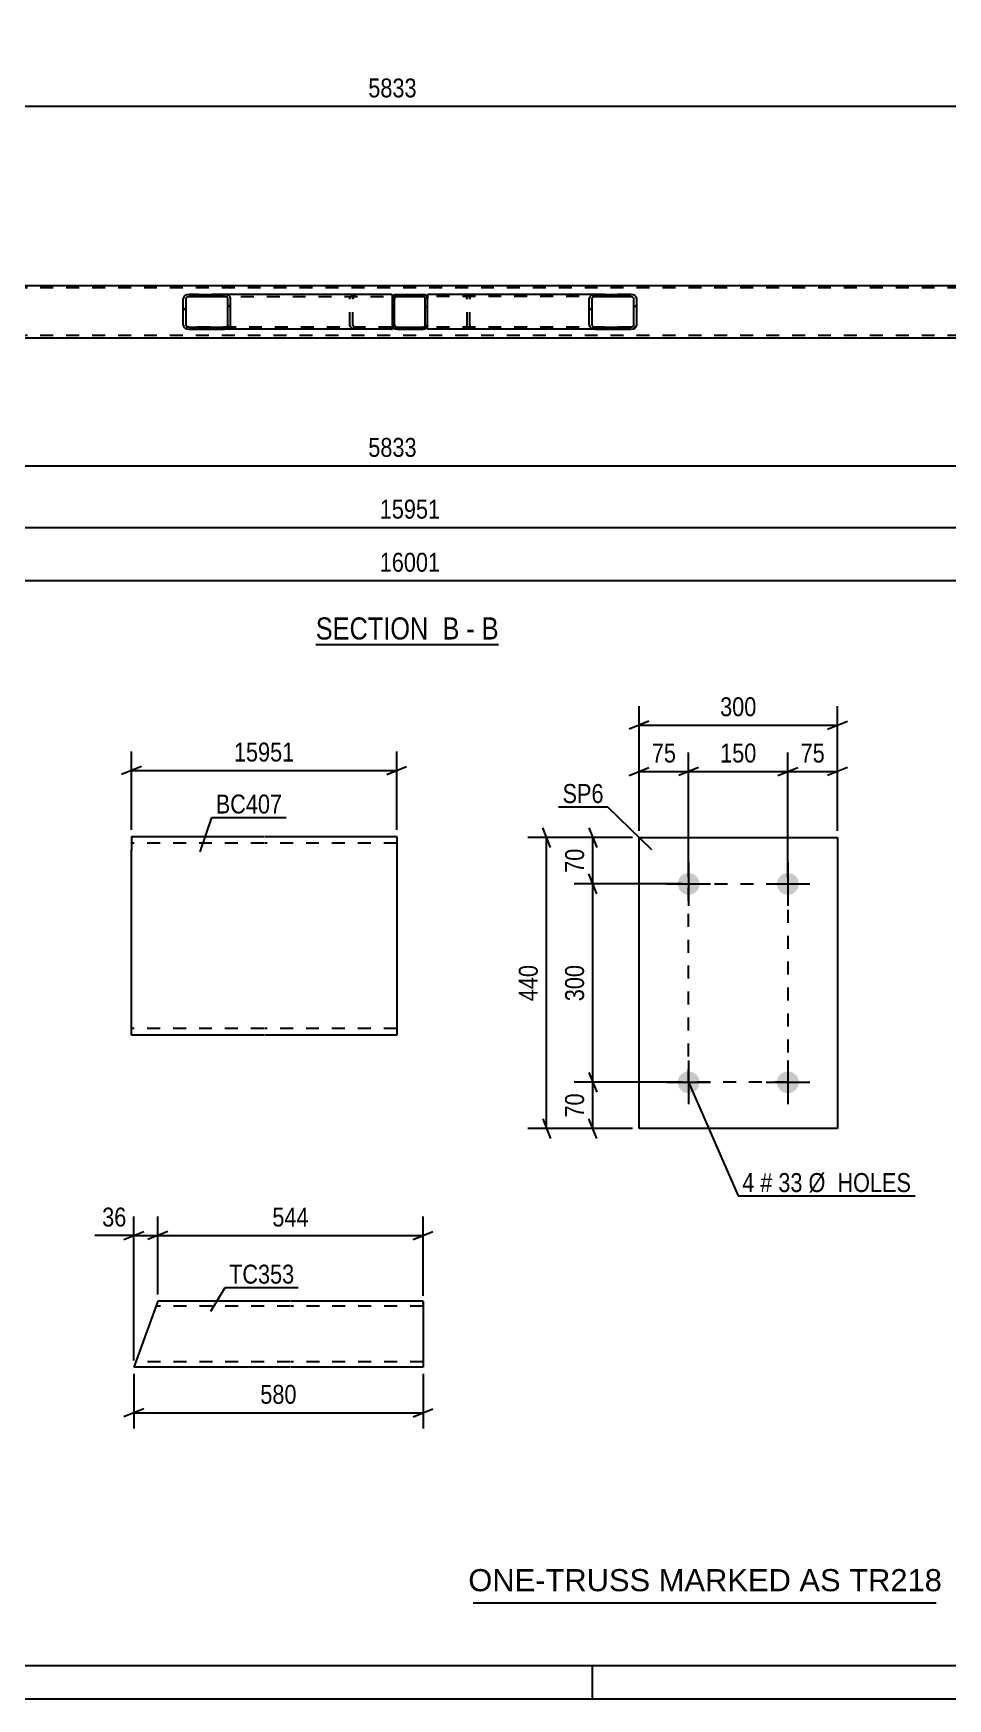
# Model space of a CAD drawing. Header units: millimetres. Extents: x 0 to 841, y 0 to 594.
# Drawn here: x 336.5 to 474.7, y 0 to 251.8 of the extents above; entities that cross this region are included whole.
import ezdxf

# ---------------------------------------------------------------- set-up
doc = ezdxf.new("R2010")
doc.units = ezdxf.units.MM
doc.linetypes.add('DXK_LINE_DOT2', pattern=[3.9198, 1.9599, -1.9599])
doc.styles.add('Arial', font='ARIAL.TTF', dxfattribs={"height": 0.2})
doc.styles.add('Arial Narrow', font='ARIALN.TTF', dxfattribs={"height": 0.2})

# ---------------------------------------------------------------- blocks, each defined once
blk = doc.blocks.new('Unknown-122569972-1162')
at = {"color": 5, "linetype": 'Continuous'}
for p, q in [((5, 5), (836, 5)), ((421, 0), (421, 5)), ((0, 0), (841, 0))]:
    blk.add_line(p, q, dxfattribs=at)
blk = doc.blocks.new('Unknown-122569972-13 - 2035')
at = {"color": 6, "linetype": 'Continuous'}
blk.add_line((379.18, 159.4), (406.82, 159.4), dxfattribs=at)
at = {"color": 0, "linetype": 'Continuous'}
blk.add_wipeout([(397.29, 160.15), (397.29, 163.65), (379.18, 163.65), (379.18, 160.15)], dxfattribs=at)
at = {"color": 7, "linetype": 'Continuous', "style": 'Arial Narrow'}
blk.add_text('SECTION ', height=3.34, dxfattribs=at).set_placement((379.18, 160.15))
at = {"color": 0, "linetype": 'Continuous'}
blk.add_wipeout([(400.89, 160.15), (400.89, 163.65), (398.34, 163.65), (398.34, 160.15)], dxfattribs=at)
blk.add_wipeout([(403.22, 160.15), (403.22, 163.65), (401.94, 163.65), (401.94, 160.15)], dxfattribs=at)
at = {"color": 7, "linetype": 'Continuous', "style": 'Arial Narrow'}
blk.add_text('B', height=3.34, dxfattribs=at).set_placement((398.34, 160.15))
at = {"color": 0, "linetype": 'Continuous'}
blk.add_wipeout([(406.82, 160.15), (406.82, 163.65), (404.27, 163.65), (404.27, 160.15)], dxfattribs=at)
at = {"color": 7, "linetype": 'Continuous', "style": 'Arial Narrow'}
for s, p in [('-', (401.94, 160.15)), ('B', (404.27, 160.15))]:
    blk.add_text(s, height=3.34, dxfattribs=at).set_placement(p)
blk = doc.blocks.new('Part-122569972-2070 - 2035')
at = {"color": 2, "linetype": 'Continuous'}
for p, q in [((149.44, 213.7), (637.39, 213.7)), ((637.39, 205.7), (149.44, 205.7))]:
    blk.add_line(p, q, dxfattribs=at)
at = {"color": 7, "linetype": 'DXK_LINE_DOT2'}
for p, q in [((637.39, 213.3), (149.44, 213.3)), ((637.39, 206.1), (149.44, 206.1))]:
    blk.add_line(p, q, dxfattribs=at)
blk = doc.blocks.new('Part-122569972-2117 - 2035')
at = {"linetype": 'Continuous'}
h = blk.add_hatch(dxfattribs=at)
h.set_pattern_fill('', scale=0.7, style=0, pattern_type=0)
h.set_pattern_definition([(45, (427.1598, 207.1054), (-1.57154, 1.57154), [])])
h.paths.add_polyline_path([(426.83, 207.06), (427.16, 207.11), (427.44, 207.24), (427.63, 207.45), (427.7, 207.7), (427.7, 211.7), (427.63, 211.94), (427.44, 212.15), (427.16, 212.29), (426.83, 212.34), (421.41, 212.34), (421.08, 212.29), (420.79, 212.15), (420.61, 211.94), (420.54, 211.7), (420.54, 207.7), (420.61, 207.45), (420.79, 207.24), (421.08, 207.11), (421.41, 207.06)])
h.paths.add_polyline_path([(421.24, 207.4), (421.1, 207.47), (421.01, 207.57), (420.97, 207.7), (420.97, 211.7), (421.01, 211.82), (421.1, 211.92), (421.24, 211.99), (421.41, 212.02), (426.83, 212.02), (426.99, 211.99), (427.13, 211.92), (427.23, 211.82), (427.26, 211.7), (427.26, 207.7), (427.23, 207.57), (427.13, 207.47), (426.99, 207.4), (426.83, 207.38), (421.41, 207.38)])
at = {"color": 2, "linetype": 'Continuous'}
for p, q in [((396.06, 212.32), (396.19, 212.34)), ((396.06, 212.32), (396.06, 211.7)), ((421.41, 212.34), (396.19, 212.34)), ((420.61, 211.94), (420.54, 211.7)), ((420.54, 207.7), (420.54, 211.7)), ((420.97, 211.7), (421.01, 211.82)), ((420.97, 207.7), (420.97, 211.7)), ((421.41, 212.34), (421.08, 212.29)), ((421.24, 211.99), (421.41, 212.02)), ((421.41, 212.34), (426.83, 212.34)), ((421.41, 212.02), (426.83, 212.02)), ((427.16, 212.29), (426.83, 212.34)), ((426.83, 212.02), (426.99, 211.99)), ((427.23, 211.82), (427.26, 211.7)), ((427.26, 207.7), (427.26, 211.7)), ((427.7, 211.7), (427.63, 211.94)), ((427.7, 207.7), (427.7, 211.7)), ((396.06, 207.11), (396.06, 207.7)), ((396.06, 207.08), (396.06, 207.11)), ((396.19, 207.06), (396.06, 207.08)), ((421.41, 207.06), (396.19, 207.06)), ((420.54, 207.7), (420.61, 207.45)), ((421.01, 207.57), (420.97, 207.7)), ((421.08, 207.11), (421.41, 207.06)), ((421.41, 207.38), (421.24, 207.4)), ((421.41, 207.38), (426.83, 207.38)), ((421.41, 207.06), (426.83, 207.06)), ((426.99, 207.4), (426.83, 207.38)), ((426.83, 207.06), (427.16, 207.11)), ((427.26, 207.7), (427.23, 207.57)), ((427.63, 207.45), (427.7, 207.7))]:
    blk.add_line(p, q, dxfattribs=at)
at = {"color": 7, "linetype": 'DXK_LINE_DOT2'}
for p, q in [((396.06, 212), (396.06, 212.32)), ((396.19, 212.02), (396.06, 212)), ((396.06, 207.24), (396.06, 211.7)), ((426.83, 212.02), (396.19, 212.02)), ((401.61, 212.34), (401.95, 212.29)), ((401.78, 211.99), (401.61, 212.02)), ((402.05, 211.7), (402.01, 211.82)), ((402.05, 207.7), (402.05, 211.7)), ((402.42, 211.94), (402.48, 211.7)), ((402.48, 207.7), (402.48, 211.7)), ((426.83, 212.34), (421.41, 212.34)), ((396.19, 207.38), (396.06, 207.4)), ((426.83, 207.38), (396.19, 207.38)), ((401.61, 207.38), (401.78, 207.4)), ((401.95, 207.11), (401.61, 207.06)), ((402.01, 207.57), (402.05, 207.7)), ((402.48, 207.7), (402.42, 207.45)), ((426.83, 207.06), (421.41, 207.06))]:
    blk.add_line(p, q, dxfattribs=at)
for centre, radius, start, end in [((401.68, 211.61), 0.396, 31.9779, 75.1661), ((401.74, 211.52), 0.792, 31.9779, 75.1661), ((401.68, 207.78), 0.396, 284.8339, 328.0221), ((401.74, 207.87), 0.792, 284.8339, 328.0221)]:
    blk.add_arc(centre, radius, start, end, dxfattribs=at)
at = {"color": 2, "linetype": 'Continuous'}
for centre, radius, start, end in [((421.28, 211.52), 0.792, 104.8339, 148.0221), ((421.34, 211.61), 0.396, 104.8339, 148.0221), ((426.89, 211.61), 0.396, 31.9779, 75.1661), ((426.96, 211.52), 0.792, 31.9779, 75.1661), ((421.28, 207.87), 0.792, 211.9779, 255.1661), ((421.34, 207.78), 0.396, 211.9779, 255.1661), ((426.89, 207.78), 0.396, 284.8339, 328.0221), ((426.96, 207.87), 0.792, 284.8339, 328.0221)]:
    blk.add_arc(centre, radius, start, end, dxfattribs=at)
blk = doc.blocks.new('Part-122569972-2142 - 2035')
at = {"linetype": 'Continuous'}
h = blk.add_hatch(dxfattribs=at)
h.set_pattern_fill('', scale=0.7, style=0, pattern_type=0)
h.set_pattern_definition([(45, (395.663, 207.1054), (-1.57154, 1.57154), [])])
h.paths.add_polyline_path([(395.42, 207.06), (395.66, 207.11), (395.87, 207.24), (396.01, 207.45), (396.06, 207.7), (396.06, 211.7), (396.01, 211.94), (395.87, 212.15), (395.66, 212.29), (395.42, 212.34), (391.42, 212.34), (391.17, 212.29), (390.97, 212.15), (390.83, 211.94), (390.78, 211.7), (390.78, 207.7), (390.83, 207.45), (390.97, 207.24), (391.17, 207.11), (391.42, 207.06)])
h.paths.add_polyline_path([(391.3, 207.4), (391.19, 207.47), (391.12, 207.57), (391.1, 207.7), (391.1, 211.7), (391.12, 211.82), (391.19, 211.92), (391.3, 211.99), (391.42, 212.02), (395.42, 212.02), (395.54, 211.99), (395.64, 211.92), (395.71, 211.82), (395.74, 211.7), (395.74, 207.7), (395.71, 207.57), (395.64, 207.47), (395.54, 207.4), (395.42, 207.38), (391.42, 207.38)])
at = {"color": 7, "linetype": 'DXK_LINE_DOT2'}
for p, q in [((390.78, 211.7), (390.83, 211.94)), ((390.78, 207.7), (390.78, 211.7)), ((391.12, 211.82), (391.1, 211.7)), ((391.1, 207.7), (391.1, 211.7)), ((391.17, 212.29), (391.42, 212.34)), ((391.42, 212.02), (391.3, 211.99)), ((391.42, 212.34), (395.42, 212.34)), ((391.42, 212.02), (395.42, 212.02)), ((395.42, 212.34), (395.66, 212.29)), ((395.54, 211.99), (395.42, 212.02)), ((395.74, 211.7), (395.71, 211.82)), ((395.74, 207.7), (395.74, 211.7)), ((396.01, 211.94), (396.06, 211.7)), ((396.06, 207.7), (396.06, 211.7)), ((390.83, 207.45), (390.78, 207.7)), ((391.1, 207.7), (391.12, 207.57)), ((391.42, 207.06), (391.17, 207.11)), ((391.3, 207.4), (391.42, 207.38)), ((391.42, 207.38), (395.42, 207.38)), ((391.42, 207.06), (395.42, 207.06)), ((395.42, 207.38), (395.54, 207.4)), ((395.66, 207.11), (395.42, 207.06)), ((395.71, 207.57), (395.74, 207.7)), ((396.06, 207.7), (396.01, 207.45))]:
    blk.add_line(p, q, dxfattribs=at)
at = {"color": 2, "linetype": 'Continuous'}
for p, q in [((390.83, 211.94), (390.78, 211.7)), ((390.78, 207.7), (390.78, 211.7)), ((391.1, 211.7), (391.12, 211.82)), ((391.1, 207.7), (391.1, 211.7)), ((391.42, 212.34), (391.17, 212.29)), ((391.3, 211.99), (391.42, 212.02)), ((391.42, 212.34), (395.42, 212.34)), ((391.42, 212.02), (395.42, 212.02)), ((395.66, 212.29), (395.42, 212.34)), ((395.42, 212.02), (395.54, 211.99)), ((395.71, 211.82), (395.74, 211.7)), ((395.74, 207.7), (395.74, 211.7)), ((396.06, 211.7), (396.01, 211.94)), ((396.06, 207.7), (396.06, 211.7)), ((390.78, 207.7), (390.83, 207.45)), ((391.12, 207.57), (391.1, 207.7)), ((391.17, 207.11), (391.42, 207.06)), ((391.42, 207.38), (391.3, 207.4)), ((391.42, 207.38), (395.42, 207.38)), ((391.42, 207.06), (395.42, 207.06)), ((395.54, 207.4), (395.42, 207.38)), ((395.42, 207.06), (395.66, 207.11)), ((395.74, 207.7), (395.71, 207.57)), ((396.01, 207.45), (396.06, 207.7))]:
    blk.add_line(p, q, dxfattribs=at)
at = {"color": 7, "linetype": 'DXK_LINE_DOT2'}
for centre, radius, start, end in [((391.42, 211.7), 0.64, 112.5, 157.5), ((391.42, 211.7), 0.32, 112.5, 157.5), ((395.42, 211.7), 0.32, 22.5, 67.5), ((395.42, 211.7), 0.64, 22.5, 67.5), ((391.42, 207.7), 0.64, 202.5, 247.5), ((391.42, 207.7), 0.32, 202.5, 247.5), ((395.42, 207.7), 0.32, 292.5, 337.5), ((395.42, 207.7), 0.64, 292.5, 337.5)]:
    blk.add_arc(centre, radius, start, end, dxfattribs=at)
at = {"color": 2, "linetype": 'Continuous'}
for centre, radius, start, end in [((391.42, 211.7), 0.64, 112.5, 157.5), ((391.42, 211.7), 0.32, 112.5, 157.5), ((395.42, 211.7), 0.32, 22.5, 67.5), ((395.42, 211.7), 0.64, 22.5, 67.5), ((391.42, 207.7), 0.64, 202.5, 247.5), ((391.42, 207.7), 0.32, 202.5, 247.5), ((395.42, 207.7), 0.32, 292.5, 337.5), ((395.42, 207.7), 0.64, 292.5, 337.5)]:
    blk.add_arc(centre, radius, start, end, dxfattribs=at)
blk = doc.blocks.new('Part-122569972-2176 - 2035')
at = {"linetype": 'Continuous'}
h = blk.add_hatch(dxfattribs=at)
h.set_pattern_fill('', scale=0.7, style=0, pattern_type=0)
h.set_pattern_definition([(45, (365.76, 207.1054), (-1.57154, 1.57154), [])])
h.paths.add_polyline_path([(365.43, 207.06), (365.76, 207.11), (366.04, 207.24), (366.23, 207.45), (366.3, 207.7), (366.3, 211.7), (366.23, 211.94), (366.04, 212.15), (365.76, 212.29), (365.43, 212.34), (360.01, 212.34), (359.68, 212.29), (359.39, 212.15), (359.21, 211.94), (359.14, 211.7), (359.14, 207.7), (359.21, 207.45), (359.39, 207.24), (359.68, 207.11), (360.01, 207.06)])
h.paths.add_polyline_path([(359.84, 207.4), (359.7, 207.47), (359.61, 207.57), (359.57, 207.7), (359.57, 211.7), (359.61, 211.82), (359.7, 211.92), (359.84, 211.99), (360.01, 212.02), (365.43, 212.02), (365.59, 211.99), (365.73, 211.92), (365.83, 211.82), (365.86, 211.7), (365.86, 207.7), (365.83, 207.57), (365.73, 207.47), (365.59, 207.4), (365.43, 207.38), (360.01, 207.38)])
at = {"color": 2, "linetype": 'Continuous'}
for p, q in [((359.21, 211.94), (359.14, 211.7)), ((359.14, 207.7), (359.14, 211.7)), ((359.57, 211.7), (359.61, 211.82)), ((359.57, 207.7), (359.57, 211.7)), ((360.01, 212.34), (359.68, 212.29)), ((359.84, 211.99), (360.01, 212.02)), ((360.01, 212.34), (365.43, 212.34)), ((360.01, 212.02), (365.43, 212.02)), ((390.64, 212.34), (365.43, 212.34)), ((365.76, 212.29), (365.43, 212.34)), ((365.43, 212.02), (365.59, 211.99)), ((365.83, 211.82), (365.86, 211.7)), ((365.86, 207.7), (365.86, 211.7)), ((366.3, 211.7), (366.23, 211.94)), ((366.3, 207.7), (366.3, 211.7)), ((390.64, 212.34), (390.78, 212.32)), ((390.78, 212.32), (390.78, 212.29)), ((390.78, 212.29), (390.78, 212.15)), ((390.78, 212.15), (390.78, 211.7)), ((359.14, 207.7), (359.21, 207.45)), ((359.61, 207.57), (359.57, 207.7)), ((359.68, 207.11), (360.01, 207.06)), ((360.01, 207.38), (359.84, 207.4)), ((360.01, 207.38), (365.43, 207.38)), ((360.01, 207.06), (365.43, 207.06)), ((365.59, 207.4), (365.43, 207.38)), ((365.43, 207.06), (365.76, 207.11)), ((390.64, 207.06), (365.43, 207.06)), ((365.86, 207.7), (365.83, 207.57)), ((366.23, 207.45), (366.3, 207.7)), ((390.64, 207.06), (390.78, 207.08)), ((390.78, 207.08), (390.78, 207.7))]:
    blk.add_line(p, q, dxfattribs=at)
at = {"color": 7, "linetype": 'DXK_LINE_DOT2'}
for p, q in [((365.43, 212.34), (360.01, 212.34)), ((360.01, 212.02), (390.64, 212.02)), ((384.35, 211.7), (384.42, 211.94)), ((384.35, 207.7), (384.35, 211.7)), ((384.82, 211.82), (384.79, 211.7)), ((384.79, 207.7), (384.79, 211.7)), ((384.89, 212.29), (385.22, 212.34)), ((385.22, 212.02), (385.06, 211.99)), ((390.64, 212.02), (390.78, 212)), ((390.78, 212.15), (390.78, 212)), ((390.78, 207.7), (390.78, 211.94)), ((390.64, 207.38), (360.01, 207.38)), ((365.43, 207.06), (360.01, 207.06)), ((384.42, 207.45), (384.35, 207.7)), ((384.79, 207.7), (384.82, 207.57)), ((385.22, 207.06), (384.89, 207.11)), ((385.06, 207.4), (385.22, 207.38)), ((390.64, 207.38), (390.78, 207.4))]:
    blk.add_line(p, q, dxfattribs=at)
at = {"color": 2, "linetype": 'Continuous'}
for centre, radius, start, end in [((359.88, 211.52), 0.792, 104.8339, 148.0221), ((359.94, 211.61), 0.396, 104.8339, 148.0221), ((365.49, 211.61), 0.396, 31.9779, 75.1661), ((365.56, 211.52), 0.792, 31.9779, 75.1661), ((359.88, 207.87), 0.792, 211.9779, 255.1661), ((359.94, 207.78), 0.396, 211.9779, 255.1661), ((365.49, 207.78), 0.396, 284.8339, 328.0221), ((365.56, 207.87), 0.792, 284.8339, 328.0221)]:
    blk.add_arc(centre, radius, start, end, dxfattribs=at)
at = {"color": 7, "linetype": 'DXK_LINE_DOT2'}
for centre, radius, start, end in [((385.09, 211.52), 0.792, 104.8339, 148.022), ((385.16, 211.61), 0.396, 104.8339, 148.022), ((385.09, 207.87), 0.792, 211.978, 255.1661), ((385.16, 207.78), 0.396, 211.978, 255.1661)]:
    blk.add_arc(centre, radius, start, end, dxfattribs=at)
blk = doc.blocks.new('Part-122569972-10825 - 10824')
at = {"color": 2, "linetype": 'Continuous'}
for p, q in [((355.3, 60.13), (351.66, 50.13)), ((375.3, 60.13), (355.3, 60.13)), ((395.4, 60.13), (375.4, 60.13)), ((395.4, 60.13), (395.4, 50.13)), ((375.3, 50.13), (351.66, 50.13)), ((395.4, 50.13), (375.4, 50.13))]:
    blk.add_line(p, q, dxfattribs=at)
at = {"color": 7, "linetype": 'DXK_LINE_DOT2'}
for p, q in [((375.3, 59.33), (355.01, 59.33)), ((395.4, 59.33), (375.4, 59.33)), ((395.4, 59.67), (395.4, 60.13)), ((375.3, 50.93), (351.95, 50.93)), ((395.4, 50.93), (375.4, 50.93))]:
    blk.add_line(p, q, dxfattribs=at)
blk = doc.blocks.new('Part-122569972-9679 - 9678')
at = {"color": 2, "linetype": 'Continuous'}
for p, q in [((351.32, 130.35), (351.32, 128.35)), ((351.32, 130.35), (371.32, 130.35)), ((371.42, 130.35), (391.42, 130.35)), ((391.42, 130.35), (391.42, 100.35)), ((351.32, 100.35), (351.32, 128.35)), ((371.32, 100.35), (351.32, 100.35)), ((391.42, 100.35), (371.42, 100.35))]:
    blk.add_line(p, q, dxfattribs=at)
at = {"color": 7, "linetype": 'DXK_LINE_DOT2'}
for p, q in [((371.32, 129.35), (351.32, 129.35)), ((391.42, 129.35), (371.42, 129.35)), ((351.32, 101.35), (351.32, 101.42)), ((371.32, 101.35), (351.32, 101.35)), ((391.42, 101.35), (371.42, 101.35)), ((391.42, 101.35), (391.42, 101.42))]:
    blk.add_line(p, q, dxfattribs=at)
blk = doc.blocks.new('Part-122569972-9688 - 9687')
at = {"color": 2, "linetype": 'Continuous'}
for p, q in [((428.06, 86.2), (428.06, 130.2)), ((428.06, 130.2), (458.06, 130.2)), ((458.06, 130.2), (458.06, 86.2)), ((458.06, 86.2), (428.06, 86.2))]:
    blk.add_line(p, q, dxfattribs=at)
blk = doc.blocks.new('Bolt-122569972-9689 - 9687')
at = {"linetype": 'Continuous'}
for points in [[(435.56, 124.85, -1), (435.56, 121.55, -1)], [(450.56, 124.85, -1), (450.56, 121.55, -1)], [(435.56, 94.85, -1), (435.56, 91.55, -1)], [(450.56, 94.85, -1), (450.56, 91.55, -1)]]:
    blk.add_hatch(color=1, dxfattribs=at).paths.add_polyline_path(points)
at = {"color": 1, "linetype": 'Continuous'}
for p, q in [((435.56, 126.5), (435.56, 119.9)), ((450.56, 126.5), (450.56, 119.9)), ((432.26, 123.2), (438.86, 123.2)), ((447.26, 123.2), (453.86, 123.2)), ((435.56, 96.5), (435.56, 89.9)), ((450.56, 96.5), (450.56, 89.9)), ((432.26, 93.2), (438.86, 93.2)), ((447.26, 93.2), (453.86, 93.2))]:
    blk.add_line(p, q, dxfattribs=at)
blk = doc.blocks.new('Rectangle-122569972-10801 - 9687')
at = {"color": 1, "linetype": 'DXK_LINE_DOT2'}
blk.add_lwpolyline([(435.56, 123.2), (450.56, 123.2), (450.56, 93.2), (435.56, 93.2), (435.56, 123.2)], close=True, dxfattribs=at)
blk = doc.blocks.new('StraightDimension-122569972-9346 - 2035')
at = {"color": 7, "linetype": 'Continuous'}
blk.add_line((136.54, 177.08), (650.29, 177.08), dxfattribs=at)
at = {"color": 0}
blk.add_wipeout([(398.59, 177.83), (398.59, 182.03), (388.25, 182.03), (388.25, 177.83)], dxfattribs=at)
at = {"color": 3, "style": 'Arial Narrow'}
blk.add_text('15951', height=2.863, dxfattribs=at).set_placement((388.85, 178.43))
blk = doc.blocks.new('StraightDimension-122569972-2253 - 2035')
at = {"color": 7, "linetype": 'Continuous'}
for p, q in [((274.11, 199.9), (274.11, 184.02)), ((507.44, 199.9), (507.44, 184.02)), ((275.61, 187.02), (272.61, 185.82)), ((274.11, 186.42), (507.44, 186.42)), ((505.94, 185.82), (508.94, 187.02))]:
    blk.add_line(p, q, dxfattribs=at)
at = {"color": 0}
blk.add_wipeout([(395.03, 187.17), (395.03, 191.37), (386.52, 191.37), (386.52, 187.17)], dxfattribs=at)
at = {"color": 3, "style": 'Arial Narrow'}
blk.add_text('5833', height=2.863, dxfattribs=at).set_placement((387.12, 187.77))
blk = doc.blocks.new('StraightDimension-122569972-2326 - 2035')
at = {"color": 7, "linetype": 'Continuous'}
for p, q in [((274.11, 214.7), (274.11, 249.38)), ((507.44, 214.7), (507.44, 251.21)), ((275.61, 241.37), (272.61, 240.17)), ((274.11, 240.77), (507.44, 240.77)), ((505.94, 240.17), (508.94, 241.37))]:
    blk.add_line(p, q, dxfattribs=at)
at = {"color": 0, "linetype": 'Continuous'}
blk.add_wipeout([(506.84, 251.81), (502.64, 251.81), (502.64, 241.47), (506.84, 241.47)], dxfattribs=at)
at = {"color": 0}
blk.add_wipeout([(395.03, 241.52), (395.03, 245.72), (386.52, 245.72), (386.52, 241.52)], dxfattribs=at)
at = {"color": 3, "linetype": 'Continuous', "style": 'Arial Narrow'}
blk.add_text('10826', height=2.863, rotation=90.0002, dxfattribs=at).set_placement((506.24, 242.07))
at = {"color": 3, "style": 'Arial Narrow'}
blk.add_text('5833', height=2.863, dxfattribs=at).set_placement((387.12, 242.12))
blk = doc.blocks.new('StraightDimension-122569972-2395 - 2035')
at = {"color": 7, "linetype": 'Continuous'}
blk.add_line((135.54, 169.05), (651.29, 169.05), dxfattribs=at)
at = {"color": 0}
blk.add_wipeout([(398.59, 169.8), (398.59, 174), (388.25, 174), (388.25, 169.8)], dxfattribs=at)
at = {"color": 3, "style": 'Arial Narrow'}
blk.add_text('16001', height=2.863, dxfattribs=at).set_placement((388.85, 170.4))
blk = doc.blocks.new('StraightDimension-122569972-10879 - 10824')
at = {"color": 7, "linetype": 'Continuous'}
for p, q in [((350.16, 69.44), (353.16, 70.64)), ((351.66, 51.13), (351.66, 72.89)), ((356.8, 70.64), (353.8, 69.44)), ((355.3, 61.13), (355.3, 72.89)), ((351.66, 70.04), (355.3, 70.04))]:
    blk.add_line(p, q, dxfattribs=at)
at = {"color": 0}
blk.add_wipeout([(351.14, 70.79), (351.14, 74.99), (346.28, 74.99), (346.28, 70.79)], dxfattribs=at)
at = {"color": 7, "linetype": 'Continuous'}
blk.add_line((351.66, 70.04), (345.75, 70.04), dxfattribs=at)
blk.add_line((351.66, 70.04), (345.75, 70.04), dxfattribs=at)
at = {"color": 3, "style": 'Arial Narrow'}
blk.add_text('36', height=2.863, dxfattribs=at).set_placement((346.88, 71.39))
blk = doc.blocks.new('StraightDimension-122569972-10906 - 10824')
at = {"color": 7, "linetype": 'Continuous'}
for p, q in [((351.66, 49.13), (351.66, 40.84)), ((395.4, 49.13), (395.4, 40.84)), ((353.16, 43.84), (350.16, 42.64)), ((351.66, 43.24), (395.4, 43.24)), ((393.9, 42.64), (396.9, 43.84))]:
    blk.add_line(p, q, dxfattribs=at)
at = {"color": 0}
blk.add_wipeout([(376.87, 43.99), (376.87, 48.19), (370.19, 48.19), (370.19, 43.99)], dxfattribs=at)
at = {"color": 3, "style": 'Arial Narrow'}
blk.add_text('580', height=2.863, dxfattribs=at).set_placement((370.79, 44.59))
blk = doc.blocks.new('StraightDimension-122569972-10878 - 10824')
at = {"color": 7, "linetype": 'Continuous'}
for p, q in [((356.8, 70.64), (353.8, 69.44)), ((355.3, 61.13), (355.3, 72.89)), ((393.9, 69.44), (396.9, 70.64)), ((395.4, 60.9), (395.4, 72.89)), ((355.3, 70.04), (395.4, 70.04))]:
    blk.add_line(p, q, dxfattribs=at)
at = {"color": 0}
blk.add_wipeout([(378.69, 70.79), (378.69, 74.99), (372.01, 74.99), (372.01, 70.79)], dxfattribs=at)
at = {"color": 3, "style": 'Arial Narrow'}
blk.add_text('544', height=2.863, dxfattribs=at).set_placement((372.61, 71.39))
blk = doc.blocks.new('StraightDimension-122569972-9877 - 9678')
at = {"color": 7, "linetype": 'Continuous'}
for p, q in [((351.32, 131.35), (351.32, 143.2)), ((391.42, 131.35), (391.42, 143.2)), ((352.82, 140.95), (349.82, 139.75)), ((351.32, 140.35), (391.42, 140.35)), ((389.92, 139.75), (392.92, 140.95))]:
    blk.add_line(p, q, dxfattribs=at)
at = {"color": 0}
blk.add_wipeout([(376.54, 141.1), (376.54, 145.3), (366.2, 145.3), (366.2, 141.1)], dxfattribs=at)
at = {"color": 3, "style": 'Arial Narrow'}
blk.add_text('15951', height=2.863, dxfattribs=at).set_placement((366.8, 141.7))
blk = doc.blocks.new('StraightDimension-122569972-9883 - 9687')
at = {"color": 7, "linetype": 'Continuous'}
for p, q in [((434.56, 93.2), (418.24, 93.2)), ((420.49, 94.7), (421.69, 91.7)), ((421.09, 86.2), (421.09, 93.2)), ((427.06, 86.2), (418.24, 86.2)), ((421.69, 84.7), (420.49, 87.7))]:
    blk.add_line(p, q, dxfattribs=at)
at = {"color": 0}
blk.add_wipeout([(420.34, 92.13), (416.14, 92.13), (416.14, 87.27), (420.34, 87.27)], dxfattribs=at)
at = {"color": 3, "style": 'Arial Narrow'}
blk.add_text('70', height=2.863, rotation=90.0002, dxfattribs=at).set_placement((419.74, 87.87))
blk = doc.blocks.new('StraightDimension-122569972-9881 - 9687')
at = {"color": 7, "linetype": 'Continuous'}
for p, q in [((420.49, 131.7), (421.69, 128.7)), ((427.06, 130.2), (418.24, 130.2)), ((421.09, 123.2), (421.09, 130.2)), ((421.69, 121.7), (420.49, 124.7)), ((434.56, 123.2), (418.24, 123.2))]:
    blk.add_line(p, q, dxfattribs=at)
at = {"color": 0}
blk.add_wipeout([(420.34, 129.13), (416.14, 129.13), (416.14, 124.27), (420.34, 124.27)], dxfattribs=at)
at = {"color": 3, "style": 'Arial Narrow'}
blk.add_text('70', height=2.863, rotation=90.0002, dxfattribs=at).set_placement((419.74, 124.87))
blk = doc.blocks.new('StraightDimension-122569972-9897 - 9687')
at = {"color": 7, "linetype": 'Continuous'}
for p, q in [((450.56, 124.2), (450.56, 143.05)), ((458.06, 131.2), (458.06, 143.05)), ((449.06, 139.6), (452.06, 140.8)), ((450.56, 140.2), (458.06, 140.2)), ((459.56, 140.8), (456.56, 139.6))]:
    blk.add_line(p, q, dxfattribs=at)
at = {"color": 0}
blk.add_wipeout([(456.74, 140.95), (456.74, 145.15), (451.89, 145.15), (451.89, 140.95)], dxfattribs=at)
at = {"color": 3, "style": 'Arial Narrow'}
blk.add_text('75', height=2.863, dxfattribs=at).set_placement((452.49, 141.55))
blk = doc.blocks.new('StraightDimension-122569972-9909 - 9687')
at = {"color": 7, "linetype": 'Continuous'}
for p, q in [((428.06, 131.2), (428.06, 150.05)), ((458.06, 131.2), (458.06, 150.05)), ((429.56, 147.8), (426.56, 146.6)), ((428.06, 147.2), (458.06, 147.2)), ((456.56, 146.6), (459.56, 147.8))]:
    blk.add_line(p, q, dxfattribs=at)
at = {"color": 0}
blk.add_wipeout([(446.41, 147.95), (446.41, 152.15), (439.72, 152.15), (439.72, 147.95)], dxfattribs=at)
at = {"color": 3, "style": 'Arial Narrow'}
blk.add_text('300', height=2.863, dxfattribs=at).set_placement((440.32, 148.55))
blk = doc.blocks.new('StraightDimension-122569972-9882 - 9687')
at = {"color": 7, "linetype": 'Continuous'}
for p, q in [((421.69, 121.7), (420.49, 124.7)), ((434.56, 123.2), (418.24, 123.2)), ((421.09, 93.2), (421.09, 123.2)), ((434.56, 93.2), (418.24, 93.2)), ((420.49, 94.7), (421.69, 91.7))]:
    blk.add_line(p, q, dxfattribs=at)
at = {"color": 0}
blk.add_wipeout([(420.34, 111.54), (416.14, 111.54), (416.14, 104.86), (420.34, 104.86)], dxfattribs=at)
at = {"color": 3, "style": 'Arial Narrow'}
blk.add_text('300', height=2.863, rotation=90.0002, dxfattribs=at).set_placement((419.74, 105.46))
blk = doc.blocks.new('StraightDimension-122569972-9893 - 9687')
at = {"color": 7, "linetype": 'Continuous'}
for p, q in [((414.69, 128.7), (413.49, 131.7)), ((427.06, 130.2), (411.24, 130.2)), ((414.09, 86.2), (414.09, 130.2)), ((427.06, 86.2), (411.24, 86.2)), ((413.49, 87.7), (414.69, 84.7))]:
    blk.add_line(p, q, dxfattribs=at)
at = {"color": 0}
blk.add_wipeout([(413.34, 111.54), (409.14, 111.54), (409.14, 104.86), (413.34, 104.86)], dxfattribs=at)
at = {"color": 3, "style": 'Arial Narrow'}
blk.add_text('440', height=2.863, rotation=90.0002, dxfattribs=at).set_placement((412.74, 105.46))
blk = doc.blocks.new('StraightDimension-122569972-9898 - 9687')
at = {"color": 7, "linetype": 'Continuous'}
for p, q in [((435.56, 124.2), (435.56, 143.05)), ((450.56, 124.2), (450.56, 143.05)), ((437.06, 140.8), (434.06, 139.6)), ((435.56, 140.2), (450.56, 140.2)), ((449.06, 139.6), (452.06, 140.8))]:
    blk.add_line(p, q, dxfattribs=at)
at = {"color": 0}
blk.add_wipeout([(446.41, 140.95), (446.41, 145.15), (439.72, 145.15), (439.72, 140.95)], dxfattribs=at)
at = {"color": 3, "style": 'Arial Narrow'}
blk.add_text('150', height=2.863, dxfattribs=at).set_placement((440.32, 141.55))
blk = doc.blocks.new('StraightDimension-122569972-9899 - 9687')
at = {"color": 7, "linetype": 'Continuous'}
for p, q in [((428.06, 131.2), (428.06, 143.05)), ((435.56, 124.2), (435.56, 143.05)), ((426.56, 139.6), (429.56, 140.8)), ((428.06, 140.2), (435.56, 140.2)), ((437.06, 140.8), (434.06, 139.6))]:
    blk.add_line(p, q, dxfattribs=at)
at = {"color": 0}
blk.add_wipeout([(434.24, 140.95), (434.24, 145.15), (429.39, 145.15), (429.39, 140.95)], dxfattribs=at)
at = {"color": 3, "style": 'Arial Narrow'}
blk.add_text('75', height=2.863, dxfattribs=at).set_placement((429.99, 141.55))
blk = doc.blocks.new('Unknown-122569972-11399')
at = {"color": 7, "linetype": 'Continuous'}
blk.add_line((403, 14.5), (473, 14.5), dxfattribs=at)
at = {"color": 7, "style": 'Arial'}
blk.add_text('ONE-TRUSS MARKED AS TR218', height=3.3428, dxfattribs=at).set_placement((402.24, 16.25))
blk = doc.blocks.new('Mark-122569972-10935 - 10824')
at = {"color": 0}
blk.add_wipeout([(375.94, 62.76), (375.94, 65.76), (366.07, 65.76), (366.07, 62.76)], dxfattribs=at)
blk.add_wipeout([(375.94, 62.76), (375.94, 65.76), (366.07, 65.76), (366.07, 62.76)], dxfattribs=at)
at = {"color": 30, "linetype": 'Continuous'}
for p, q in [((363.32, 58.61), (365.47, 62.16)), ((365.47, 62.16), (376.54, 62.16))]:
    blk.add_line(p, q, dxfattribs=at)
at = {"color": 3, "style": 'Arial Narrow'}
blk.add_text('TC353', height=2.863, dxfattribs=at).set_placement((366.07, 62.76))
blk = doc.blocks.new('Mark-122569972-9994 - 9678')
at = {"color": 0}
blk.add_wipeout([(374.09, 133.84), (374.09, 136.84), (364.05, 136.84), (364.05, 133.84)], dxfattribs=at)
blk.add_wipeout([(374.09, 133.84), (374.09, 136.84), (364.05, 136.84), (364.05, 133.84)], dxfattribs=at)
at = {"color": 30, "linetype": 'Continuous'}
for p, q in [((361.69, 128.04), (363.45, 133.24)), ((363.45, 133.24), (374.69, 133.24))]:
    blk.add_line(p, q, dxfattribs=at)
at = {"color": 3, "style": 'Arial Narrow'}
blk.add_text('BC407', height=2.863, dxfattribs=at).set_placement((364.05, 133.84))
blk = doc.blocks.new('Mark-122569972-9997 - 9687')
at = {"color": 0}
blk.add_wipeout([(422.7, 135.43), (422.7, 138.43), (416.49, 138.43), (416.49, 135.43)], dxfattribs=at)
blk.add_wipeout([(422.7, 135.43), (422.7, 138.43), (416.49, 138.43), (416.49, 135.43)], dxfattribs=at)
at = {"color": 30, "linetype": 'Continuous'}
for p in [(415.89, 134.83), (429.99, 128.36)]:
    blk.add_line(p, (423.3, 134.83), dxfattribs=at)
at = {"color": 3, "style": 'Arial Narrow'}
blk.add_text('SP6', height=2.863, dxfattribs=at).set_placement((416.49, 135.43))
blk = doc.blocks.new('Mark-122569972-10000 - 9687')
at = {"color": 0}
blk.add_wipeout([(445.49, 76.61), (445.49, 79.61), (443.66, 79.61), (443.66, 76.61)], dxfattribs=at)
blk.add_wipeout([(445.49, 76.61), (445.49, 79.61), (443.66, 79.61), (443.66, 76.61)], dxfattribs=at)
at = {"color": 7, "linetype": 'Continuous'}
blk.add_line((435.56, 93.2), (443.06, 76.01), dxfattribs=at)
at = {"color": 0}
blk.add_wipeout([(448.22, 76.61), (448.22, 79.61), (446.39, 79.61), (446.39, 76.61)], dxfattribs=at)
blk.add_wipeout([(448.22, 76.61), (448.22, 79.61), (446.39, 79.61), (446.39, 76.61)], dxfattribs=at)
at = {"color": 3, "style": 'Arial Narrow'}
blk.add_text('4', height=2.86, dxfattribs=at).set_placement((443.66, 76.61))
at = {"color": 0}
blk.add_wipeout([(452.78, 76.61), (452.78, 79.61), (449.12, 79.61), (449.12, 76.61)], dxfattribs=at)
blk.add_wipeout([(452.78, 76.61), (452.78, 79.61), (449.12, 79.61), (449.12, 76.61)], dxfattribs=at)
at = {"color": 3, "style": 'Arial Narrow'}
blk.add_text('#', height=2.86, dxfattribs=at).set_placement((446.39, 76.61))
at = {"color": 0}
blk.add_wipeout([(469.2, 76.61), (469.2, 79.61), (453.68, 79.61), (453.68, 76.61)], dxfattribs=at)
blk.add_wipeout([(469.2, 76.61), (469.2, 79.61), (453.68, 79.61), (453.68, 76.61)], dxfattribs=at)
at = {"color": 7, "linetype": 'Continuous'}
blk.add_line((443.06, 76.01), (469.8, 76.01), dxfattribs=at)
at = {"color": 3, "style": 'Arial Narrow'}
for s, p in [('33', (449.12, 76.61)), ('Ø  HOLES', (453.68, 76.61))]:
    blk.add_text(s, height=2.863, dxfattribs=at).set_placement(p)

msp = doc.modelspace()

# ---------------------------------------------------------------- block references
for name in ['Unknown-122569972-1162', 'Part-122569972-2070 - 2035', 'Part-122569972-2176 - 2035', 'Part-122569972-2142 - 2035', 'Part-122569972-2117 - 2035', 'Part-122569972-9679 - 9678', 'Part-122569972-9688 - 9687', 'Bolt-122569972-9689 - 9687', 'Rectangle-122569972-10801 - 9687', 'Part-122569972-10825 - 10824', 'Unknown-122569972-11399']:
    msp.add_blockref(name, (0, 0))

# ---------------------------------------------------------------- next in the draw order: block references
for name in ['StraightDimension-122569972-2326 - 2035', 'StraightDimension-122569972-9346 - 2035', 'Unknown-122569972-13 - 2035', 'StraightDimension-122569972-9877 - 9678', 'StraightDimension-122569972-9897 - 9687', 'StraightDimension-122569972-9881 - 9687', 'StraightDimension-122569972-9883 - 9687', 'StraightDimension-122569972-10879 - 10824', 'StraightDimension-122569972-10906 - 10824']:
    msp.add_blockref(name, (0, 0))

# ---------------------------------------------------------------- next in the draw order: block references
for name in ['StraightDimension-122569972-2253 - 2035', 'StraightDimension-122569972-9909 - 9687', 'Mark-122569972-9994 - 9678', 'StraightDimension-122569972-9882 - 9687', 'StraightDimension-122569972-10878 - 10824']:
    msp.add_blockref(name, (0, 0))

# ---------------------------------------------------------------- next in the draw order: block references
for name in ['StraightDimension-122569972-2395 - 2035', 'StraightDimension-122569972-9898 - 9687', 'StraightDimension-122569972-9893 - 9687', 'Mark-122569972-10000 - 9687', 'Mark-122569972-10935 - 10824']:
    msp.add_blockref(name, (0, 0))

# ---------------------------------------------------------------- next in the draw order: block references
msp.add_blockref('StraightDimension-122569972-9899 - 9687', (0, 0))

# ---------------------------------------------------------------- next in the draw order: block references
msp.add_blockref('Mark-122569972-9997 - 9687', (0, 0))

doc.saveas('drawing.dxf')
